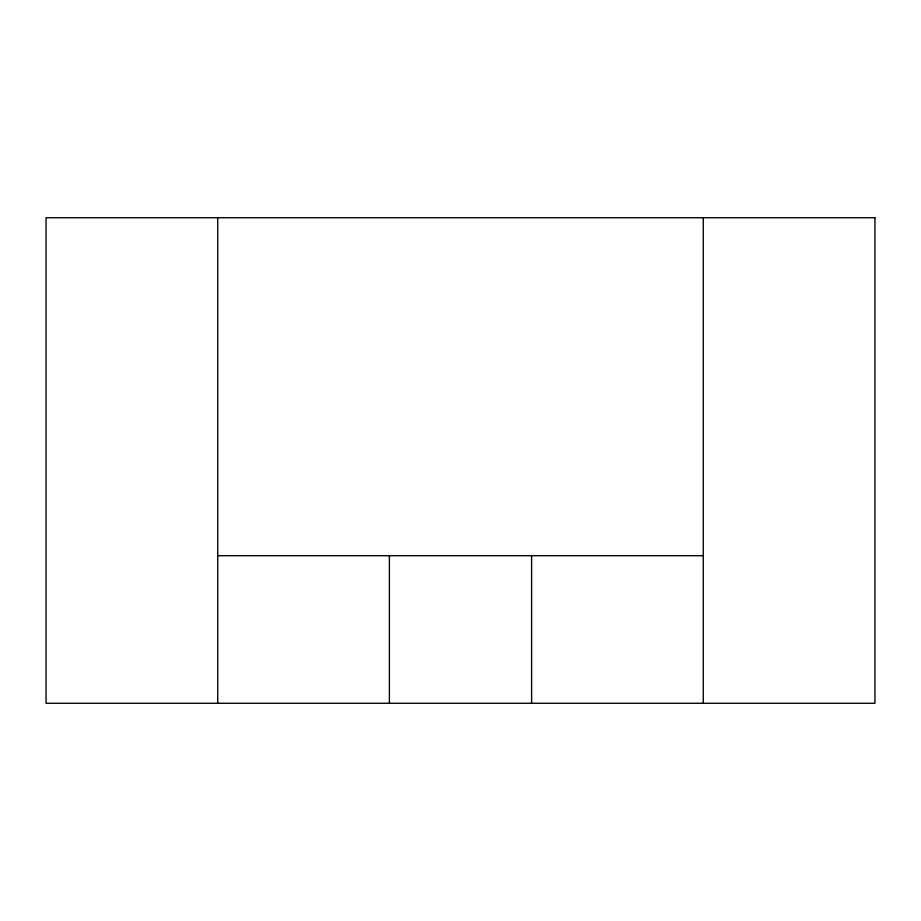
<?xml version="1.0" encoding="UTF-8"?>
<svg xmlns="http://www.w3.org/2000/svg" width="921" height="921" viewBox="0 0 921 921"><rect width="100%" height="100%" fill="white"/><g stroke="black" fill="none" stroke-linecap="round" stroke-linejoin="round"><path stroke-width="1.38" d="M217.724 555.708L703.276 555.708M703.276 217.724L703.276 703.276M531.613 555.708L531.613 703.276M389.387 555.708L389.387 703.276M217.724 217.724L217.724 703.276M874.95 217.724L46.05 217.724L46.05 703.276L874.95 703.276L874.95 217.724"/></g></svg>
